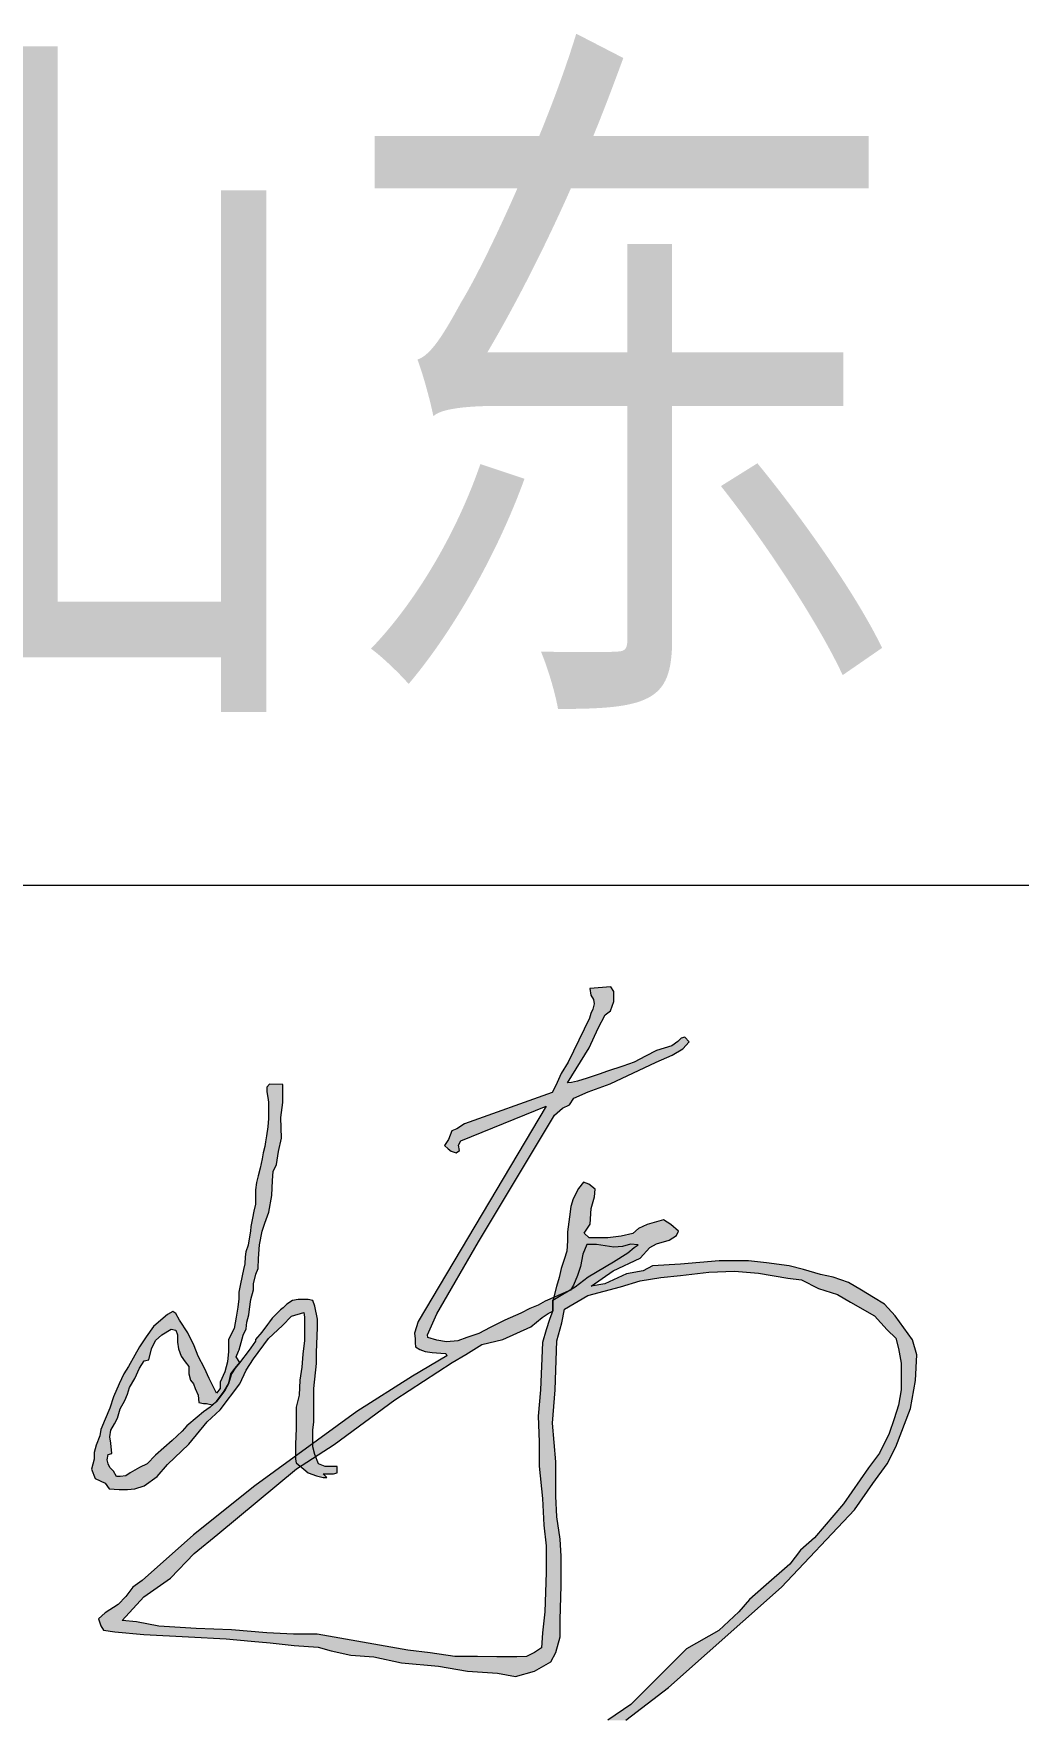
# Model space of a CAD drawing. Header units: inches. Extents: x -3272461 to -2504170, y 403793 to 1071042.
# Drawn here: x -2943950 to -2942991, y 574224 to 575865 of the extents above; entities that cross this region are included whole.
import ezdxf
from ezdxf.enums import TextEntityAlignment as Align

# ---------------------------------------------------------------- set-up
doc = ezdxf.new("R2010")
doc.units = ezdxf.units.IN
doc.header["$LTSCALE"] = 1000
doc.header["$MEASUREMENT"] = 0
doc.linetypes.add('LENGSHUI', pattern=[22, 20, -1, 0, -1])
doc.layers.get('0').update_dxf_attribs({"lineweight": 18})
doc.layers.add('00签名', color=7, linetype='LENGSHUI', lineweight=18)
doc.layers.add('PUB_TITLE', color=153, linetype='Continuous', lineweight=18)
doc.styles.add('-黑体', font='', dxfattribs={"width": 0.7})
doc.styles.get('-黑体').set_extended_font_data('微软雅黑')

msp = doc.modelspace()

# ---------------------------------------------------------------- hatches: boundary and pattern name
at = {"layer": '00签名', "linetype": 'Continuous'}
for points in [[(-2943372.834978711, 574223.5020183085), (-2943331.434486536, 574255.3037821243), (-2943221.401688678, 574353.009674194), (-2943150.336286237, 574428.33625509), (-2943132.351878515, 574454.171952608), (-2943118.301928321, 574473.267237805), (-2943109.871958206, 574489.5537628987), (-2943095.822008011, 574527.1833971797), (-2943090.763082992, 574554.1409669255), (-2943089.640972874, 574579.4147084453), (-2943093.573073033, 574594.0174053134), (-2943110.682894927, 574617.2218025154), (-2943121.135492101, 574628.6618395854), (-2943131.585731902, 574635.1279031518), (-2943143.532904314, 574642.0916700339), (-2943155.975125309, 574649.5521203473), (-2943170.904376075, 574655.0227772823), (-2943183.348954445, 574657.5102739759), (-2943199.772780451, 574662.4842474796), (-2943213.707219311, 574665.965111037), (-2943236.104631522, 574668.9492911624), (-2943253.525626812, 574670.9390845405), (-2943281.894267859, 574670.9390845405), (-2943319.718336794, 574667.4572010997), (-2943347.09216593, 574665.965111037), (-2943356.052545239, 574660.9921574172), (-2943372.476371245, 574658.0069574078), (-2943393.37920822, 574648.5567137159), (-2943406.818598498, 574646.0702369061), (-2943385.415998194, 574660.9921574172), (-2943359.036980968, 574673.4265812347), (-2943349.581553077, 574683.8712116732), (-2943343.110560917, 574687.353095114), (-2943330.668339922, 574690.8349785552), (-2943323.699941809, 574695.3112487432), (-2943321.710317988, 574699.7875189314), (-2943329.176122057, 574706.2535824976), (-2943336.144520175, 574710.729852686), (-2943352.070940226, 574706.2535824975), (-2943360.531556209, 574702.2739957413), (-2943366.005379084, 574697.3000222372), (-2943377.452788168, 574694.8135454273), (-2943390.392415119, 574693.3214553652), (-2943408.808222319, 574693.3214553652), (-2943413.482895344, 574697.8619782354), (-2943407.832269401, 574706.6441980097), (-2943406.578146331, 574721.6976835364), (-2943403.44048128, 574732.9888175649), (-2943402.811062369, 574740.5155603284), (-2943409.088749846, 574745.5333888374), (-2943414.109956879, 574747.4150745287), (-2943419.131163912, 574741.1427888923), (-2943424.152370943, 574731.1071318741), (-2943426.662974459, 574723.5793692274), (-2943427.919454905, 574713.5437122094), (-2943429.800639511, 574699.1164353621), (-2943429.80063951, 574690.3352354723), (-2943430.430058421, 574680.2985585702), (-2943432.940661938, 574672.1445872436), (-2943436.078326988, 574663.3633873528), (-2943437.961868969, 574654.5811675785), (-2943440.472472485, 574645.7999676876), (-2943444.237199073, 574631.9999194045), (-2943444.237199073, 574622.59149095), (-2943447.377221498, 574613.8092711761), (-2943450.51488655, 574603.773614158), (-2943454.281970512, 574591.2280230019), (-2943456.240948465, 574545.3138722619), (-2943458.494598195, 574519.4057629909), (-2943457.367773331, 574494.6225855993), (-2943457.367773332, 574470.9673997387), (-2943453.987298736, 574439.4254521184), (-2943452.8581165, 574413.5173428474), (-2943450.604466769, 574393.2400122752), (-2943450.60446677, 574367.3319030048), (-2943451.731291634, 574329.0311851549), (-2943453.987298735, 574308.7548744665), (-2943455.161271086, 574294.0573284008), (-2943461.830282679, 574289.6126746123), (-2943469.611974892, 574285.7248774015), (-2943479.062688033, 574285.1690407069), (-2943498.518097253, 574285.169040707), (-2943517.417166164, 574285.7248774015), (-2943539.651919556, 574285.7248774015), (-2943563.553336505, 574289.0578578012), (-2943585.23174959, 574291.8350015064), (-2943673.60027861, 574307.3423353438), (-2943696.73319157, 574307.3423353438), (-2943722.671379823, 574308.7436557439), (-2943757.020679198, 574311.545276662), (-2943791.369978574, 574312.9465970623), (-2943827.822055726, 574315.0485776633), (-2943849.554688419, 574319.2515189814), (-2943863.573992747, 574320.6528393823), (-2943842.543857566, 574343.7705464573), (-2943816.608026689, 574361.9856718979), (-2943793.472756354, 574385.8040391742), (-2943770.339843391, 574404.7188049315), (-2943693.751113216, 574468.3819941959), (-2943657.131662494, 574491.908674693), (-2943597.824842529, 574535.4597545678), (-2943542.016365872, 574571.946099061), (-2943528.869289994, 574579.7308724365), (-2943513.289403949, 574589.4626040695), (-2943492.839182821, 574594.3284698855), (-2943465.573792898, 574606.4926244847), (-2943454.373908106, 574615.7378715231), (-2943448.532334854, 574619.630768153), (-2943444.197123711, 574621.6684960722), (-2943444.197123712, 574632.4415291084), (-2943422.205179861, 574645.3695767055), (-2943409.701667136, 574655.2808078947), (-2943385.121326421, 574669.9314393036), (-2943370.892215788, 574678.5494577794), (-2943364.854980478, 574683.7212887482), (-2943360.974742555, 574686.3066942907), (-2943368.306176299, 574687.1684961382), (-2943376.066652144, 574684.5830905963), (-2943384.689926942, 574684.1516797303), (-2943401.507434439, 574686.7370852733), (-2943410.993508195, 574686.7370852733), (-2943414.876103492, 574677.2572649497), (-2943417.030743505, 574665.1910191998), (-2943420.050539847, 574656.5730007243), (-2943423.930777769, 574647.0931804007), (-2943426.948216738, 574642.3527602975), (-2943451.52620008, 574631.5797272612), (-2943458.426234345, 574627.7011090051), (-2943466.618109666, 574624.2539016146), (-2943475.24374184, 574619.9448923769), (-2943490.767050907, 574613.0504775962), (-2943504.996161538, 574605.7246519505), (-2943516.207833203, 574600.1224299988), (-2943527.850904345, 574596.2448316275), (-2943536.474179144, 574592.7966043525), (-2943547.685850807, 574591.9348025054), (-2943557.171924564, 574593.6584062007), (-2943565.795199363, 574596.2448316275), (-2943566.226598842, 574598.8302371695), (-2943557.171924564, 574619.0830905293), (-2943516.356347777, 574689.3296300021), (-2943442.471525801, 574812.7559727149), (-2943434.593181247, 574819.3811381613), (-2943427.851091054, 574822.7498144947), (-2943423.518237285, 574829.0068018739), (-2943409.550795188, 574835.263789252), (-2943388.362715936, 574842.9639122689), (-2943343.574963632, 574864.1397605072), (-2943327.68154682, 574870.8771131758), (-2943317.56841153, 574877.1341005539), (-2943311.307225672, 574883.8714532228), (-2943315.642436813, 574888.6842850791), (-2943319.013481909, 574887.722534615), (-2943322.384527008, 574884.3528383963), (-2943328.162451156, 574880.0213917139), (-2943343.091701923, 574875.6899450319), (-2943353.688098924, 574869.9153627113), (-2943364.763042884, 574864.1397605073), (-2943375.840344219, 574860.2896989984), (-2943390.76959499, 574855.476867142), (-2943398.956755562, 574852.5895759816), (-2943410.514961234, 574848.7384945893), (-2943420.147192189, 574845.8512034294), (-2943425.925116338, 574844.4070479074), (-2943429.777065769, 574843.9266826172), (-2943408.588986518, 574878.0968709021), (-2943399.918564233, 574897.3471784438), (-2943393.176474039, 574910.3415184908), (-2943387.879454226, 574914.1915799996), (-2943384.50840913, 574923.335858538), (-2943384.508409129, 574932.9615222509), (-2943387.563566084, 574937.4479912774), (-2943407.917134874, 574936.0283129674), (-2943406.97182782, 574929.4062071734), (-2943404.605024131, 574925.1481921272), (-2943403.657359705, 574920.8911969658), (-2943405.076498969, 574915.6877495976), (-2943406.971827821, 574911.4307544352), (-2943408.390967084, 574907.1727393899), (-2943429.218368086, 574864.1254821329), (-2943435.844946945, 574853.2453612932), (-2943441.052386536, 574841.41980813), (-2943444.838329493, 574834.7966824521), (-2943530.043262345, 574804.0492243454), (-2943537.617505627, 574799.3190030799), (-2943542.35111301, 574797.427118551), (-2943545.663223751, 574788.9121083433), (-2943549.609468151, 574783.1660827701), (-2943545.953180778, 574779.8443210929), (-2943542.961672924, 574777.5189859301), (-2943538.308216267, 574775.8575951494), (-2943534.984318655, 574778.1829303118), (-2943535.981487938, 574783.498564903), (-2943533.654759608, 574787.4842709631), (-2943450.552604537, 574821.3678718882), (-2943575.321348482, 574611.7460461609), (-2943578.807904913, 574600.2081002418), (-2943578.065332041, 574595.0138318279), (-2943578.065332041, 574590.9322566875), (-2943577.692866919, 574587.2229391494), (-2943573.609894814, 574584.6252950004), (-2943568.411884717, 574582.3999084546), (-2943561.731086253, 574581.657433017), (-2943553.190319551, 574580.9159774628), (-2943548.364774577, 574580.5447397439), (-2943547.252093956, 574578.3183333138), (-2943580.891823699, 574558.528507219), (-2943635.057210546, 574524.0044192405), (-2943734.382814818, 574451.8945519857), (-2943794.248332461, 574404.0334429888), (-2943844.069078668, 574359.7337683719), (-2943853.267552772, 574353.0484297799), (-2943859.957780734, 574343.8562167004), (-2943867.482519159, 574336.3355932403), (-2943880.026107244, 574327.9786650285), (-2943886.716335204, 574322.1286113034), (-2943884.208089063, 574315.4442925944), (-2943881.697485547, 574311.2658284884), (-2943870.827633142, 574309.594238869), (-2943842.397700365, 574307.0873643828), (-2943798.913575992, 574304.580489896), (-2943762.122036953, 574302.9089002766), (-2943737.871728623, 574300.4020257904), (-2943719.474780418, 574298.730436171), (-2943696.061339927, 574296.2235616843), (-2943672.647899435, 574294.5529919488), (-2943660.104311353, 574291.2098127104), (-2943640.87285268, 574287.0313486047), (-2943618.293922656, 574285.3607788696), (-2943591.535368184, 574279.5107251446), (-2943555.57833961, 574276.16856579), (-2943527.148406836, 574271.1537969329), (-2943497.881606222, 574269.4832271973), (-2943480.321525853, 574266.1400479589), (-2943461.924577647, 574271.1537969329), (-2943446.035875582, 574280.3460100119), (-2943441.019383298, 574289.5382230915), (-2943436.837401479, 574304.580489896), (-2943436.837401479, 574321.2933264357), (-2943436.002891015, 574354.720019399), (-2943436.002891015, 574383.1319435049), (-2943436.83740148, 574399.8447800445), (-2943440.182515459, 574421.5723854414), (-2943441.019383298, 574441.6273813356), (-2943441.019383297, 574462.5186819809), (-2943441.019383297, 574475.0540742987), (-2943444.364497278, 574512.6582114836), (-2943441.856251138, 574545.248599696), (-2943440.182515459, 574592.8812547119), (-2943435.166023177, 574610.4303960032), (-2943432.657777034, 574623.8010731889), (-2943410.078847008, 574637.1707304895), (-2943378.303800252, 574645.5276587018), (-2943359.072341582, 574651.3777124265), (-2943339.001657696, 574654.719871781), (-2943319.770199027, 574656.3914614002), (-2943292.174776716, 574659.7336207548), (-2943267.089957924, 574660.5699255061), (-2943243.676517433, 574658.8983358871), (-2943215.244227283, 574653.8845869132), (-2943201.866128734, 574652.2129972946), (-2943185.140558832, 574643.8560690824), (-2943166.743610624, 574638.0070352417), (-2943154.202379917, 574630.4853918968), (-2943130.788939426, 574617.115734596), (-2943118.245351341, 574603.7450574101), (-2943109.883745075, 574595.3881291989), (-2943107.375498935, 574585.3606312517), (-2943104.864895419, 574571.1546691987), (-2943104.864895418, 574555.2771175264), (-2943104.864895418, 574545.2485996961), (-2943107.375498935, 574530.207352775), (-2943111.555123381, 574516.8366755903), (-2943116.571615663, 574502.6307135371), (-2943125.770089767, 574483.4110025105), (-2943136.642299548, 574469.2040205738), (-2943160.805385032, 574434.0853403145), (-2943189.336684895, 574401.06966054), (-2943202.853868523, 574389.0635879373), (-2943213.365400053, 574375.5572662009), (-2943238.893405192, 574353.0463900117), (-2943252.408231445, 574341.040317409), (-2943262.92212035, 574329.0342448063), (-2943282.443536044, 574311.0251359015), (-2943313.980488007, 574293.0170468804), (-2943368.042150389, 574238.9907400513), (-2943390.360387614, 574223.5020183086)], [(-2943720.104199328, 574842.8782420264), (-2943722.617160218, 574839.8634653854), (-2943722.617160218, 574835.3413004242), (-2943721.61291881, 574829.8135299939), (-2943721.108440733, 574825.2913650328), (-2943721.108440733, 574819.2618117515), (-2943721.108440733, 574814.7396467903), (-2943721.108440733, 574809.21187636), (-2943721.61291881, 574801.1721320234), (-2943723.121638296, 574792.6306048358), (-2943724.125879701, 574786.6010515545), (-2943724.628000403, 574782.0778667096), (-2943726.136719888, 574776.0483134282), (-2943727.143318668, 574770.0187601466), (-2943729.154158855, 574760.9744302246), (-2943731.164999042, 574753.4374886228), (-2943732.673718525, 574746.9051326069), (-2943733.680317307, 574739.8699738559), (-2943733.680317307, 574732.3330322541), (-2943733.680317307, 574725.8006762376), (-2943735.18903679, 574719.2683202215), (-2943736.695398902, 574712.2341813545), (-2943738.204118385, 574704.1944370184), (-2943738.708596462, 574699.6722720573), (-2943739.712837868, 574694.1445016264), (-2943740.719436648, 574686.1047572899), (-2943743.23239754, 574679.5734211579), (-2943743.736875617, 574674.5484534616), (-2943744.238996319, 574668.0160974455), (-2943745.243237728, 574662.4883270152), (-2943748.178168598, 574648.379253927), (-2943749.98391723, 574640.2579188829), (-2943749.98391723, 574633.9417782417), (-2943750.886791545, 574625.819423314), (-2943752.692540179, 574615.8939137512), (-2943754.500646184, 574605.0647871038), (-2943759.917892081, 574594.2366803399), (-2943759.917892081, 574582.5049564904), (-2943760.820766397, 574572.5794469274), (-2943763.529389346, 574562.652917481), (-2943768.043760927, 574552.7263880346), (-2943768.043760927, 574546.4102473933), (-2943771.65525819, 574541.8982812709), (-2943775.269112829, 574549.1170191136), (-2943778.880610093, 574556.3367768398), (-2943783.394981676, 574566.2622864025), (-2943789.715101888, 574577.9940102517), (-2943793.326599151, 574587.9195198147), (-2943799.64907674, 574600.5528209812), (-2943807.774945584, 574613.1861221475), (-2943811.38644285, 574619.5032826727), (-2943814.0950658, 574621.3074571915), (-2943819.51466907, 574618.6006854718), (-2943825.834789283, 574613.1861221475), (-2943833.05778381, 574606.8699815061), (-2943840.283135715, 574596.9434520598), (-2943846.603255927, 574587.0169226129), (-2943851.117627508, 574578.8955875688), (-2943857.437747722, 574568.067480805), (-2943861.954476675, 574560.8477230783), (-2943866.468848257, 574550.9222135157), (-2943871.886094154, 574538.2889123493), (-2943875.497591417, 574527.4597857015), (-2943880.011962997, 574516.6316789376), (-2943884.528691952, 574506.7051494909), (-2943885.43156627, 574500.3890088494), (-2943889.043063533, 574491.3650766041), (-2943890.848812168, 574484.1453188779), (-2943890.848812168, 574477.829178236), (-2943893.557435116, 574467.90264879), (-2943889.945937849, 574458.8787165441), (-2943880.011962997, 574454.3667504216), (-2943876.400465734, 574448.9521870979), (-2943866.468848257, 574448.0506097802), (-2943858.340622038, 574448.0506097802), (-2943851.117627508, 574448.9521870979), (-2943842.088884346, 574451.6599787018), (-2943829.446286547, 574460.683910947), (-2943819.51466907, 574472.4146149126), (-2943798.746202424, 574492.2666539219), (-2943780.686358726, 574513.9238873335), (-2943768.043760927, 574525.6556111827), (-2943749.081042914, 574550.9222135157), (-2943742.760922702, 574564.4581118838), (-2943735.537928173, 574575.2862186476), (-2943721.089581739, 574595.1392775408), (-2943707.544109623, 574607.7725787074), (-2943698.515366461, 574616.7965109529), (-2943686.775642978, 574620.4058798741), (-2943685.872768661, 574615.8939137512), (-2943685.872768661, 574605.0647871038), (-2943685.872768661, 574593.3340831383), (-2943687.678517293, 574579.7981847706), (-2943688.581391608, 574567.1648836036), (-2943690.389497616, 574554.531582437), (-2943691.292371932, 574540.0930868681), (-2943694.00099488, 574528.3623829025), (-2943694.00099488, 574519.3384506574), (-2943694.00099488, 574507.6077466921), (-2943694.903869197, 574492.2666539219), (-2943694.903869197, 574482.341144359), (-2943694.903869197, 574477.829178236), (-2943694.00099488, 574474.2198093154), (-2943686.775642978, 574467.90264879), (-2943682.261271397, 574464.2932798684), (-2943674.135402553, 574461.5865081486), (-2943667.812924964, 574459.781313746), (-2943666.007176332, 574459.781313746), (-2943664.201427702, 574459.781313746), (-2943667.812924964, 574463.3906826667), (-2943664.201427702, 574463.3906826667), (-2943657.881307487, 574463.3906826667), (-2943654.269810224, 574464.2932798684), (-2943654.269810224, 574470.6094205098), (-2943660.589930437, 574470.6094205098), (-2943666.007176332, 574470.6094205098), (-2943672.32965392, 574473.3172121135), (-2943675.941151184, 574482.341144359), (-2943677.746899816, 574489.5598822017), (-2943677.746899816, 574496.7786200444), (-2943677.746899816, 574505.8025522894), (-2943676.8440255, 574513.9238873335), (-2943676.8440255, 574529.2649801042), (-2943676.8440255, 574539.1915095507), (-2943676.8440255, 574546.4102473933), (-2943674.135402553, 574570.7742525252), (-2943674.135402553, 574581.6033791733), (-2943673.232528235, 574605.9673843052), (-2943673.232528235, 574614.0887193492), (-2943675.941151184, 574626.7220205155), (-2943677.746899816, 574632.1365838393), (-2943682.261271397, 574633.0391810407), (-2943685.872768661, 574633.0391810407), (-2943692.195246248, 574633.0391810407), (-2943697.612492144, 574632.1365838393), (-2943703.029738043, 574628.5272149183), (-2943706.641235308, 574624.9178459966), (-2943709.349858255, 574623.1126515942), (-2943717.478084475, 574614.9913165502), (-2943720.186707422, 574611.3819476287), (-2943721.992456056, 574608.674156025), (-2943727.409701954, 574601.4554181823), (-2943733.732179539, 574594.2366803399), (-2943733.732179539, 574592.4314859372), (-2943738.246551121, 574586.1153452958), (-2943742.760922702, 574579.7981847706), (-2943746.372419965, 574575.2862186476), (-2943749.081042914, 574571.6768497266), (-2943753.595414494, 574566.2622864025), (-2943757.209269134, 574560.8477230783), (-2943759.917892081, 574550.9222135157), (-2943763.529389346, 574544.6050529906), (-2943771.65525819, 574533.7769462267), (-2943777.977735778, 574528.3623829025), (-2943784.297855992, 574523.8504167799), (-2943790.617976204, 574518.435853456), (-2943800.551951055, 574510.3145184119), (-2943805.066322637, 574504.8999550884), (-2943814.997940116, 574495.8770427265), (-2943831.252035179, 574481.4385471576), (-2943839.380261399, 574473.3172121135), (-2943846.603255927, 574469.7078431927), (-2943855.63199909, 574464.2932798684), (-2943860.148728043, 574461.5865081486), (-2943865.565973941, 574460.683910947), (-2943869.177471205, 574460.683910947), (-2943871.886094154, 574466.0974543873), (-2943875.497591417, 574469.7078431927), (-2943877.30334005, 574473.3172121135), (-2943878.206214366, 574476.9265810351), (-2943877.30334005, 574482.341144359), (-2943873.691842785, 574483.2427216764), (-2943874.5947171, 574493.1692511227), (-2943875.497591417, 574499.4864116481), (-2943874.5947171, 574505.8025522894), (-2943870.983219838, 574512.1197128147), (-2943868.274596889, 574517.5342761385), (-2943865.565973941, 574526.5571884997), (-2943861.05160236, 574534.6795434277), (-2943858.340622038, 574540.9956840695), (-2943856.534873405, 574547.3128445947), (-2943851.117627508, 574556.3367768398), (-2943846.603255927, 574566.2622864025), (-2943842.088884346, 574573.4820441293), (-2943837.572155391, 574574.3836214463), (-2943834.863532444, 574585.2127480941), (-2943831.252035179, 574593.3340831383), (-2943824.931914967, 574598.7486464626), (-2943815.900814431, 574604.1621899025), (-2943811.38644285, 574603.260612585), (-2943809.580694219, 574598.7486464626), (-2943809.580694219, 574591.5288887355), (-2943808.677819903, 574585.2127480941), (-2943805.969196952, 574577.9940102517), (-2943802.357699688, 574572.5794469274), (-2943798.746202424, 574568.067480805), (-2943798.746202424, 574560.8477230783), (-2943796.940453791, 574554.531582437), (-2943794.229473469, 574550.9222135157), (-2943792.423724836, 574546.4102473933), (-2943789.715101888, 574540.0930868681), (-2943788.812227572, 574532.8743490258), (-2943784.297855992, 574531.971751824), (-2943781.589233042, 574531.971751824), (-2943775.969252965, 574530.5255565341), (-2943771.65525819, 574533.7769462267), (-2943764.29082121, 574543.9084723258), (-2943759.917892081, 574550.9222135157), (-2943758.894791681, 574554.695783736), (-2943757.659527604, 574560.8599616848), (-2943753.595414494, 574566.2622864025), (-2943749.081042914, 574571.6768497266), (-2943752.416727398, 574577.1944213184), (-2943750.259730011, 574582.8955720022), (-2943749.642097971, 574584.2826140292), (-2943745.636919215, 574598.2856191974), (-2943742.824571802, 574604.5222088993), (-2943742.155077534, 574611.2075474919), (-2943740.165453713, 574618.1651950706), (-2943739.668047759, 574623.6327923542), (-2943738.175829895, 574633.0748769754), (-2943735.691157493, 574642.5179814803), (-2943735.511997056, 574648.4037311396), (-2943733.321996429, 574657.6642764362), (-2943731.233362894, 574663.3154528118), (-2943730.632232476, 574673.0339259546), (-2943729.722286036, 574686.2526404473), (-2943727.235256262, 574699.6712521729), (-2943724.748226487, 574707.623286499), (-2943720.738332983, 574718.1005532213), (-2943717.671389159, 574734.5319018203), (-2943717.044327624, 574748.9469400607), (-2943716.417266086, 574757.7220206485), (-2943713.281958409, 574764.6164354286), (-2943711.400773804, 574777.1508078626), (-2943708.265466127, 574790.3134287435), (-2943708.89252766, 574810.369444522), (-2943707.011343055, 574824.7855026462), (-2943707.011343055, 574836.6936664006), (-2943707.011343055, 574842.3346439374)]]:
    msp.add_hatch(color=256, dxfattribs=at).paths.add_polyline_path(points, flags=0)

# ---------------------------------------------------------------- linework, layer by layer
msp.add_lwpolyline([(-2943372.834978711, 574223.5020183085), (-2943331.434486536, 574255.3037821243), (-2943221.401688677, 574353.0096741939), (-2943150.336286237, 574428.33625509), (-2943132.351878515, 574454.171952608), (-2943118.301928321, 574473.2672378051), (-2943109.871958205, 574489.5537628987), (-2943095.822008012, 574527.1833971796), (-2943090.763082991, 574554.1409669255), (-2943089.640972875, 574579.4147084453), (-2943093.573073032, 574594.0174053134), (-2943110.682894927, 574617.2218025154), (-2943121.135492101, 574628.6618395855), (-2943131.585731901, 574635.1279031518), (-2943143.532904315, 574642.0916700339), (-2943155.975125308, 574649.5521203473), (-2943170.904376076, 574655.0227772822), (-2943183.348954445, 574657.510273976), (-2943199.772780452, 574662.4842474796), (-2943213.70721931, 574665.9651110369), (-2943236.104631523, 574668.9492911624), (-2943253.525626811, 574670.9390845405), (-2943281.89426786, 574670.9390845405), (-2943319.718336794, 574667.4572010997), (-2943347.09216593, 574665.9651110369), (-2943356.052545239, 574660.9921574172), (-2943372.476371245, 574658.0069574078), (-2943393.37920822, 574648.5567137159), (-2943406.818598498, 574646.0702369061), (-2943385.415998194, 574660.9921574172), (-2943359.036980968, 574673.4265812347), (-2943349.581553076, 574683.8712116732), (-2943343.110560917, 574687.353095114), (-2943330.668339923, 574690.8349785553), (-2943323.699941808, 574695.3112487431), (-2943321.710317988, 574699.7875189316), (-2943329.176122057, 574706.2535824974), (-2943336.144520175, 574710.7298526862), (-2943352.070940226, 574706.2535824974), (-2943360.531556209, 574702.2739957413), (-2943366.005379084, 574697.3000222372), (-2943377.452788169, 574694.8135454275), (-2943390.392415119, 574693.3214553652), (-2943408.808222318, 574693.3214553652), (-2943413.482895344, 574697.8619782354), (-2943407.8322694, 574706.6441980096), (-2943406.578146331, 574721.6976835364), (-2943403.44048128, 574732.9888175648), (-2943402.811062369, 574740.5155603283), (-2943409.088749846, 574745.5333888375), (-2943414.109956879, 574747.4150745285), (-2943419.131163912, 574741.1427888921), (-2943424.152370943, 574731.1071318741), (-2943426.66297446, 574723.5793692275), (-2943427.919454905, 574713.5437122093), (-2943429.80063951, 574699.1164353623), (-2943429.80063951, 574690.3352354722), (-2943430.430058422, 574680.2985585702), (-2943432.940661938, 574672.1445872436), (-2943436.078326987, 574663.3633873528), (-2943437.961868969, 574654.5811675785), (-2943440.472472485, 574645.7999676876), (-2943444.237199073, 574631.9999194046), (-2943444.237199073, 574622.59149095), (-2943447.377221499, 574613.8092711761), (-2943450.51488655, 574603.773614158), (-2943454.281970511, 574591.2280230019), (-2943456.240948466, 574545.3138722619), (-2943458.494598195, 574519.405762991), (-2943457.367773332, 574494.6225855993), (-2943457.367773332, 574470.9673997387), (-2943453.987298736, 574439.4254521184), (-2943452.858116499, 574413.5173428474), (-2943450.60446677, 574393.2400122753), (-2943450.60446677, 574367.3319030048), (-2943451.731291633, 574329.0311851549), (-2943453.987298736, 574308.7548744665), (-2943455.161271086, 574294.0573284009), (-2943461.830282679, 574289.6126746123), (-2943469.611974892, 574285.7248774015), (-2943479.062688033, 574285.169040707), (-2943498.518097253, 574285.169040707), (-2943517.417166164, 574285.7248774015), (-2943539.651919556, 574285.7248774015), (-2943563.553336505, 574289.0578578012), (-2943585.23174959, 574291.8350015065), (-2943673.60027861, 574307.3423353438), (-2943696.73319157, 574307.3423353438), (-2943722.671379823, 574308.7436557439), (-2943757.020679198, 574311.5452766621), (-2943791.369978573, 574312.9465970622), (-2943827.822055727, 574315.0485776633), (-2943849.554688418, 574319.2515189813), (-2943863.573992747, 574320.6528393822), (-2943842.543857566, 574343.7705464573), (-2943816.608026689, 574361.9856718979), (-2943793.472756352, 574385.8040391742), (-2943770.339843392, 574404.7188049315), (-2943693.751113215, 574468.3819941959), (-2943657.131662494, 574491.908674693), (-2943597.824842529, 574535.4597545678), (-2943542.016365873, 574571.946099061), (-2943528.869289994, 574579.7308724367), (-2943513.28940395, 574589.4626040694), (-2943492.83918282, 574594.3284698856), (-2943465.573792898, 574606.4926244847), (-2943454.373908105, 574615.737871523), (-2943448.532334854, 574619.6307681531), (-2943444.197123712, 574621.6684960722), (-2943444.197123712, 574632.4415291084), (-2943422.20517986, 574645.3695767056), (-2943409.701667137, 574655.2808078947), (-2943385.12132642, 574669.9314393034), (-2943370.892215787, 574678.5494577794), (-2943364.854980478, 574683.7212887482), (-2943360.974742555, 574686.3066942906), (-2943368.306176299, 574687.1684961383), (-2943376.066652143, 574684.5830905963), (-2943384.689926942, 574684.1516797303), (-2943401.50743444, 574686.7370852733), (-2943410.993508195, 574686.7370852733), (-2943414.876103492, 574677.2572649496), (-2943417.030743504, 574665.1910191998), (-2943420.050539847, 574656.5730007242), (-2943423.93077777, 574647.0931804008), (-2943426.948216738, 574642.3527602975), (-2943451.52620008, 574631.5797272612), (-2943458.426234344, 574627.7011090051), (-2943466.618109667, 574624.2539016147), (-2943475.24374184, 574619.9448923769), (-2943490.767050907, 574613.0504775962), (-2943504.996161537, 574605.7246519506), (-2943516.207833203, 574600.1224299988), (-2943527.850904345, 574596.2448316275), (-2943536.474179143, 574592.7966043527), (-2943547.685850807, 574591.9348025054), (-2943557.171924564, 574593.6584062007), (-2943565.795199363, 574596.2448316275), (-2943566.226598841, 574598.8302371695), (-2943557.171924564, 574619.0830905293), (-2943516.356347777, 574689.3296300021), (-2943442.471525801, 574812.7559727149), (-2943434.593181247, 574819.3811381613), (-2943427.851091053, 574822.749814495), (-2943423.518237285, 574829.0068018739), (-2943409.550795188, 574835.263789252), (-2943388.362715935, 574842.9639122688), (-2943343.574963633, 574864.1397605072), (-2943327.681546819, 574870.8771131758), (-2943317.56841153, 574877.134100554), (-2943311.307225673, 574883.8714532227), (-2943315.642436813, 574888.6842850791), (-2943319.013481909, 574887.722534615), (-2943322.384527007, 574884.3528383963), (-2943328.162451156, 574880.0213917139), (-2943343.091701924, 574875.6899450319), (-2943353.688098924, 574869.9153627113), (-2943364.763042884, 574864.1397605072), (-2943375.840344219, 574860.2896989984), (-2943390.76959499, 574855.4768671419), (-2943398.956755562, 574852.5895759816), (-2943410.514961234, 574848.7384945893), (-2943420.147192189, 574845.8512034294), (-2943425.925116338, 574844.4070479074), (-2943429.777065769, 574843.9266826173), (-2943408.588986518, 574878.096870902), (-2943399.918564234, 574897.3471784439), (-2943393.176474039, 574910.3415184908), (-2943387.879454226, 574914.1915799996), (-2943384.508409129, 574923.3358585379), (-2943384.508409129, 574932.9615222509), (-2943387.563566084, 574937.4479912774), (-2943407.917134874, 574936.0283129674), (-2943406.97182782, 574929.4062071734), (-2943404.605024131, 574925.1481921272), (-2943403.657359705, 574920.8911969658), (-2943405.076498969, 574915.6877495975), (-2943406.97182782, 574911.4307544352), (-2943408.390967084, 574907.1727393899), (-2943429.218368086, 574864.1254821329), (-2943435.844946945, 574853.2453612932), (-2943441.052386536, 574841.41980813), (-2943444.838329492, 574834.7966824522), (-2943530.043262344, 574804.0492243454), (-2943537.617505628, 574799.3190030799), (-2943542.35111301, 574797.427118551), (-2943545.663223751, 574788.9121083433), (-2943549.609468151, 574783.1660827701), (-2943545.953180778, 574779.8443210928), (-2943542.961672924, 574777.5189859301), (-2943538.308216267, 574775.8575951494), (-2943534.984318655, 574778.1829303118), (-2943535.981487937, 574783.498564903), (-2943533.654759607, 574787.484270963), (-2943450.552604537, 574821.3678718881), (-2943575.321348481, 574611.746046161), (-2943578.807904913, 574600.2081002418), (-2943578.065332041, 574595.013831828), (-2943578.065332041, 574590.9322566874), (-2943577.692866919, 574587.2229391494), (-2943573.609894814, 574584.6252950004), (-2943568.411884718, 574582.3999084547), (-2943561.731086253, 574581.657433017), (-2943553.190319551, 574580.9159774628), (-2943548.364774576, 574580.5447397439), (-2943547.252093957, 574578.3183333138), (-2943580.891823699, 574558.528507219), (-2943635.057210546, 574524.0044192405), (-2943734.382814817, 574451.8945519857), (-2943794.248332461, 574404.0334429888), (-2943844.069078669, 574359.7337683719), (-2943853.267552772, 574353.0484297799), (-2943859.957780734, 574343.8562167004), (-2943867.482519159, 574336.3355932402), (-2943880.026107244, 574327.9786650285), (-2943886.716335203, 574322.1286113034), (-2943884.208089063, 574315.4442925944), (-2943881.697485548, 574311.2658284884), (-2943870.827633141, 574309.594238869), (-2943842.397700366, 574307.0873643828), (-2943798.913575993, 574304.580489896), (-2943762.122036953, 574302.9089002766), (-2943737.871728623, 574300.4020257904), (-2943719.474780418, 574298.7304361709), (-2943696.061339926, 574296.2235616843), (-2943672.647899436, 574294.5529919488), (-2943660.104311353, 574291.2098127105), (-2943640.87285268, 574287.0313486047), (-2943618.293922655, 574285.3607788697), (-2943591.535368184, 574279.5107251445), (-2943555.578339609, 574276.1685657902), (-2943527.148406836, 574271.1537969328), (-2943497.881606222, 574269.4832271973), (-2943480.321525852, 574266.140047959), (-2943461.924577648, 574271.1537969328), (-2943446.035875582, 574280.346010012), (-2943441.019383297, 574289.5382230914), (-2943436.837401479, 574304.580489896), (-2943436.837401479, 574321.2933264357), (-2943436.002891015, 574354.720019399), (-2943436.002891015, 574383.1319435048), (-2943436.837401479, 574399.8447800444), (-2943440.182515459, 574421.5723854415), (-2943441.019383297, 574441.6273813355), (-2943441.019383297, 574462.5186819808), (-2943441.019383297, 574475.0540742987), (-2943444.364497279, 574512.6582114836), (-2943441.856251138, 574545.2485996961), (-2943440.182515459, 574592.8812547119), (-2943435.166023176, 574610.4303960032), (-2943432.657777034, 574623.8010731888), (-2943410.078847008, 574637.1707304895), (-2943378.303800251, 574645.5276587019), (-2943359.072341582, 574651.3777124265), (-2943339.001657696, 574654.7198717808), (-2943319.770199027, 574656.3914614003), (-2943292.174776716, 574659.7336207548), (-2943267.089957924, 574660.569925506), (-2943243.676517433, 574658.898335887), (-2943215.244227284, 574653.8845869132), (-2943201.866128733, 574652.2129972946), (-2943185.140558832, 574643.8560690824), (-2943166.743610624, 574638.0070352417), (-2943154.202379917, 574630.4853918969), (-2943130.788939426, 574617.1157345958), (-2943118.245351341, 574603.7450574103), (-2943109.883745075, 574595.3881291989), (-2943107.375498936, 574585.3606312517), (-2943104.864895418, 574571.1546691988), (-2943104.864895418, 574555.2771175264), (-2943104.864895418, 574545.2485996961), (-2943107.375498936, 574530.207352775), (-2943111.55512338, 574516.8366755901), (-2943116.571615663, 574502.6307135372), (-2943125.770089768, 574483.4110025105), (-2943136.642299548, 574469.2040205736), (-2943160.805385032, 574434.0853403145), (-2943189.336684895, 574401.0696605401), (-2943202.853868524, 574389.0635879373), (-2943213.365400052, 574375.5572662009), (-2943238.893405193, 574353.0463900117), (-2943252.408231445, 574341.040317409), (-2943262.922120349, 574329.0342448062), (-2943282.443536045, 574311.0251359015), (-2943313.980488006, 574293.0170468806), (-2943368.042150389, 574238.9907400513), (-2943390.360387613, 574223.5020183085)], dxfattribs=at)
msp.add_lwpolyline([(-2943720.104199328, 574842.8782420264), (-2943722.617160218, 574839.8634653854), (-2943722.617160218, 574835.3413004242), (-2943721.61291881, 574829.8135299939), (-2943721.108440733, 574825.2913650328), (-2943721.108440733, 574819.2618117515), (-2943721.108440733, 574814.7396467903), (-2943721.108440733, 574809.21187636), (-2943721.61291881, 574801.1721320234), (-2943723.121638296, 574792.6306048358), (-2943724.125879701, 574786.6010515545), (-2943724.628000403, 574782.0778667096), (-2943726.136719888, 574776.0483134282), (-2943727.143318668, 574770.0187601466), (-2943729.154158855, 574760.9744302246), (-2943731.164999042, 574753.4374886228), (-2943732.673718525, 574746.9051326069), (-2943733.680317307, 574739.8699738559), (-2943733.680317307, 574732.3330322541), (-2943733.680317307, 574725.8006762376), (-2943735.18903679, 574719.2683202215), (-2943736.695398902, 574712.2341813545), (-2943738.204118385, 574704.1944370184), (-2943738.708596462, 574699.6722720573), (-2943739.712837868, 574694.1445016264), (-2943740.719436648, 574686.1047572899), (-2943743.23239754, 574679.5734211579), (-2943743.736875617, 574674.5484534616), (-2943744.238996319, 574668.0160974455), (-2943745.243237728, 574662.4883270152), (-2943748.178168598, 574648.379253927), (-2943749.98391723, 574640.2579188829), (-2943749.98391723, 574633.9417782417), (-2943750.886791545, 574625.819423314), (-2943752.692540179, 574615.8939137512), (-2943754.500646184, 574605.0647871038), (-2943759.917892081, 574594.2366803399), (-2943759.917892081, 574582.5049564904), (-2943760.820766397, 574572.5794469274), (-2943763.529389346, 574562.652917481), (-2943768.043760927, 574552.7263880346), (-2943768.043760927, 574546.4102473933), (-2943771.65525819, 574541.8982812709), (-2943775.269112829, 574549.1170191136), (-2943778.880610093, 574556.3367768398), (-2943783.394981676, 574566.2622864025), (-2943789.715101888, 574577.9940102517), (-2943793.326599151, 574587.9195198147), (-2943799.64907674, 574600.5528209812), (-2943807.774945584, 574613.1861221475), (-2943811.38644285, 574619.5032826727), (-2943814.0950658, 574621.3074571915), (-2943819.51466907, 574618.6006854718), (-2943825.834789283, 574613.1861221475), (-2943833.05778381, 574606.8699815061), (-2943840.283135715, 574596.9434520598), (-2943846.603255927, 574587.0169226129), (-2943851.117627508, 574578.8955875688), (-2943857.437747722, 574568.067480805), (-2943861.954476675, 574560.8477230783), (-2943866.468848257, 574550.9222135157), (-2943871.886094154, 574538.2889123493), (-2943875.497591417, 574527.4597857015), (-2943880.011962997, 574516.6316789376), (-2943884.528691952, 574506.7051494909), (-2943885.43156627, 574500.3890088494), (-2943889.043063533, 574491.3650766041), (-2943890.848812168, 574484.1453188779), (-2943890.848812168, 574477.829178236), (-2943893.557435116, 574467.90264879), (-2943889.945937849, 574458.8787165441), (-2943880.011962997, 574454.3667504216), (-2943876.400465734, 574448.9521870979), (-2943866.468848257, 574448.0506097802), (-2943858.340622038, 574448.0506097802), (-2943851.117627508, 574448.9521870979), (-2943842.088884346, 574451.6599787018), (-2943829.446286547, 574460.683910947), (-2943819.51466907, 574472.4146149126), (-2943798.746202424, 574492.2666539219), (-2943780.686358726, 574513.9238873335), (-2943768.043760927, 574525.6556111827), (-2943749.081042914, 574550.9222135157), (-2943742.760922702, 574564.4581118838), (-2943735.537928173, 574575.2862186476), (-2943721.089581739, 574595.1392775408), (-2943707.544109623, 574607.7725787074), (-2943698.515366461, 574616.7965109529), (-2943686.775642978, 574620.4058798741), (-2943685.872768661, 574615.8939137512), (-2943685.872768661, 574605.0647871038), (-2943685.872768661, 574593.3340831383), (-2943687.678517293, 574579.7981847706), (-2943688.581391608, 574567.1648836036), (-2943690.389497616, 574554.531582437), (-2943691.292371932, 574540.0930868681), (-2943694.00099488, 574528.3623829025), (-2943694.00099488, 574519.3384506574), (-2943694.00099488, 574507.6077466921), (-2943694.903869197, 574492.2666539219), (-2943694.903869197, 574482.341144359), (-2943694.903869197, 574477.829178236), (-2943694.00099488, 574474.2198093154), (-2943686.775642978, 574467.90264879), (-2943682.261271397, 574464.2932798684), (-2943674.135402553, 574461.5865081486), (-2943667.812924964, 574459.781313746), (-2943666.007176332, 574459.781313746), (-2943664.201427702, 574459.781313746), (-2943667.812924964, 574463.3906826667), (-2943664.201427702, 574463.3906826667), (-2943657.881307487, 574463.3906826667), (-2943654.269810224, 574464.2932798684), (-2943654.269810224, 574470.6094205098), (-2943660.589930437, 574470.6094205098), (-2943666.007176332, 574470.6094205098), (-2943672.32965392, 574473.3172121135), (-2943675.941151184, 574482.341144359), (-2943677.746899816, 574489.5598822017), (-2943677.746899816, 574496.7786200444), (-2943677.746899816, 574505.8025522894), (-2943676.8440255, 574513.9238873335), (-2943676.8440255, 574529.2649801042), (-2943676.8440255, 574539.1915095507), (-2943676.8440255, 574546.4102473933), (-2943674.135402553, 574570.7742525252), (-2943674.135402553, 574581.6033791733), (-2943673.232528235, 574605.9673843052), (-2943673.232528235, 574614.0887193492), (-2943675.941151184, 574626.7220205155), (-2943677.746899816, 574632.1365838393), (-2943682.261271397, 574633.0391810407), (-2943685.872768661, 574633.0391810407), (-2943692.195246248, 574633.0391810407), (-2943697.612492144, 574632.1365838393), (-2943703.029738043, 574628.5272149183), (-2943706.641235308, 574624.9178459966), (-2943709.349858255, 574623.1126515942), (-2943717.478084475, 574614.9913165502), (-2943720.186707422, 574611.3819476287), (-2943721.992456056, 574608.674156025), (-2943727.409701954, 574601.4554181823), (-2943733.732179539, 574594.2366803399), (-2943733.732179539, 574592.4314859372), (-2943738.246551121, 574586.1153452958), (-2943742.760922702, 574579.7981847706), (-2943746.372419965, 574575.2862186476), (-2943749.081042914, 574571.6768497266), (-2943753.595414494, 574566.2622864025), (-2943757.209269134, 574560.8477230783), (-2943759.917892081, 574550.9222135157), (-2943763.529389346, 574544.6050529906), (-2943771.65525819, 574533.7769462267), (-2943777.977735778, 574528.3623829025), (-2943784.297855992, 574523.8504167799), (-2943790.617976204, 574518.435853456), (-2943800.551951055, 574510.3145184119), (-2943805.066322637, 574504.8999550884), (-2943814.997940116, 574495.8770427265), (-2943831.252035179, 574481.4385471576), (-2943839.380261399, 574473.3172121135), (-2943846.603255927, 574469.7078431927), (-2943855.63199909, 574464.2932798684), (-2943860.148728043, 574461.5865081486), (-2943865.565973941, 574460.683910947), (-2943869.177471205, 574460.683910947), (-2943871.886094154, 574466.0974543873), (-2943875.497591417, 574469.7078431927), (-2943877.30334005, 574473.3172121135), (-2943878.206214366, 574476.9265810351), (-2943877.30334005, 574482.341144359), (-2943873.691842785, 574483.2427216764), (-2943874.5947171, 574493.1692511227), (-2943875.497591417, 574499.4864116481), (-2943874.5947171, 574505.8025522894), (-2943870.983219838, 574512.1197128147), (-2943868.274596889, 574517.5342761385), (-2943865.565973941, 574526.5571884997), (-2943861.05160236, 574534.6795434277), (-2943858.340622038, 574540.9956840695), (-2943856.534873405, 574547.3128445947), (-2943851.117627508, 574556.3367768398), (-2943846.603255927, 574566.2622864025), (-2943842.088884346, 574573.4820441293), (-2943837.572155391, 574574.3836214463), (-2943834.863532444, 574585.2127480941), (-2943831.252035179, 574593.3340831383), (-2943824.931914967, 574598.7486464626), (-2943815.900814431, 574604.1621899025), (-2943811.38644285, 574603.260612585), (-2943809.580694219, 574598.7486464626), (-2943809.580694219, 574591.5288887355), (-2943808.677819903, 574585.2127480941), (-2943805.969196952, 574577.9940102517), (-2943802.357699688, 574572.5794469274), (-2943798.746202424, 574568.067480805), (-2943798.746202424, 574560.8477230783), (-2943796.940453791, 574554.531582437), (-2943794.229473469, 574550.9222135157), (-2943792.423724836, 574546.4102473933), (-2943789.715101888, 574540.0930868681), (-2943788.812227572, 574532.8743490258), (-2943784.297855992, 574531.971751824), (-2943781.589233042, 574531.971751824), (-2943775.969252965, 574530.5255565341), (-2943771.65525819, 574533.7769462267), (-2943764.29082121, 574543.9084723258), (-2943759.917892081, 574550.9222135157), (-2943758.894791681, 574554.695783736), (-2943757.659527604, 574560.8599616848), (-2943753.595414494, 574566.2622864025), (-2943749.081042914, 574571.6768497266), (-2943752.416727398, 574577.1944213184), (-2943750.259730011, 574582.8955720022), (-2943749.642097971, 574584.2826140292), (-2943745.636919215, 574598.2856191974), (-2943742.824571802, 574604.5222088993), (-2943742.155077534, 574611.2075474919), (-2943740.165453713, 574618.1651950706), (-2943739.668047759, 574623.6327923542), (-2943738.175829895, 574633.0748769754), (-2943735.691157493, 574642.5179814803), (-2943735.511997056, 574648.4037311396), (-2943733.321996429, 574657.6642764362), (-2943731.233362894, 574663.3154528118), (-2943730.632232476, 574673.0339259546), (-2943729.722286036, 574686.2526404473), (-2943727.235256262, 574699.6712521729), (-2943724.748226487, 574707.623286499), (-2943720.738332983, 574718.1005532213), (-2943717.671389159, 574734.5319018203), (-2943717.044327624, 574748.9469400607), (-2943716.417266086, 574757.7220206485), (-2943713.281958409, 574764.6164354286), (-2943711.400773804, 574777.1508078626), (-2943708.265466127, 574790.3134287435), (-2943708.89252766, 574810.369444522), (-2943707.011343055, 574824.7855026462), (-2943707.011343055, 574836.6936664006), (-2943707.011343055, 574842.3346439374)], close=True, dxfattribs=at)
at = {"layer": 'PUB_TITLE'}
msp.add_line((-2945359.282155273, 575036.4941501494), (-2942202.191020142, 575036.4941501494), dxfattribs=at)

# ---------------------------------------------------------------- texts
at = {"style": '-黑体', "width": 0.8}
msp.add_text('卢山东', height=525, dxfattribs=at).set_placement((-2944807.628245506, 575522.1273809448), align=Align.MIDDLE_LEFT)

doc.saveas('drawing.dxf')
